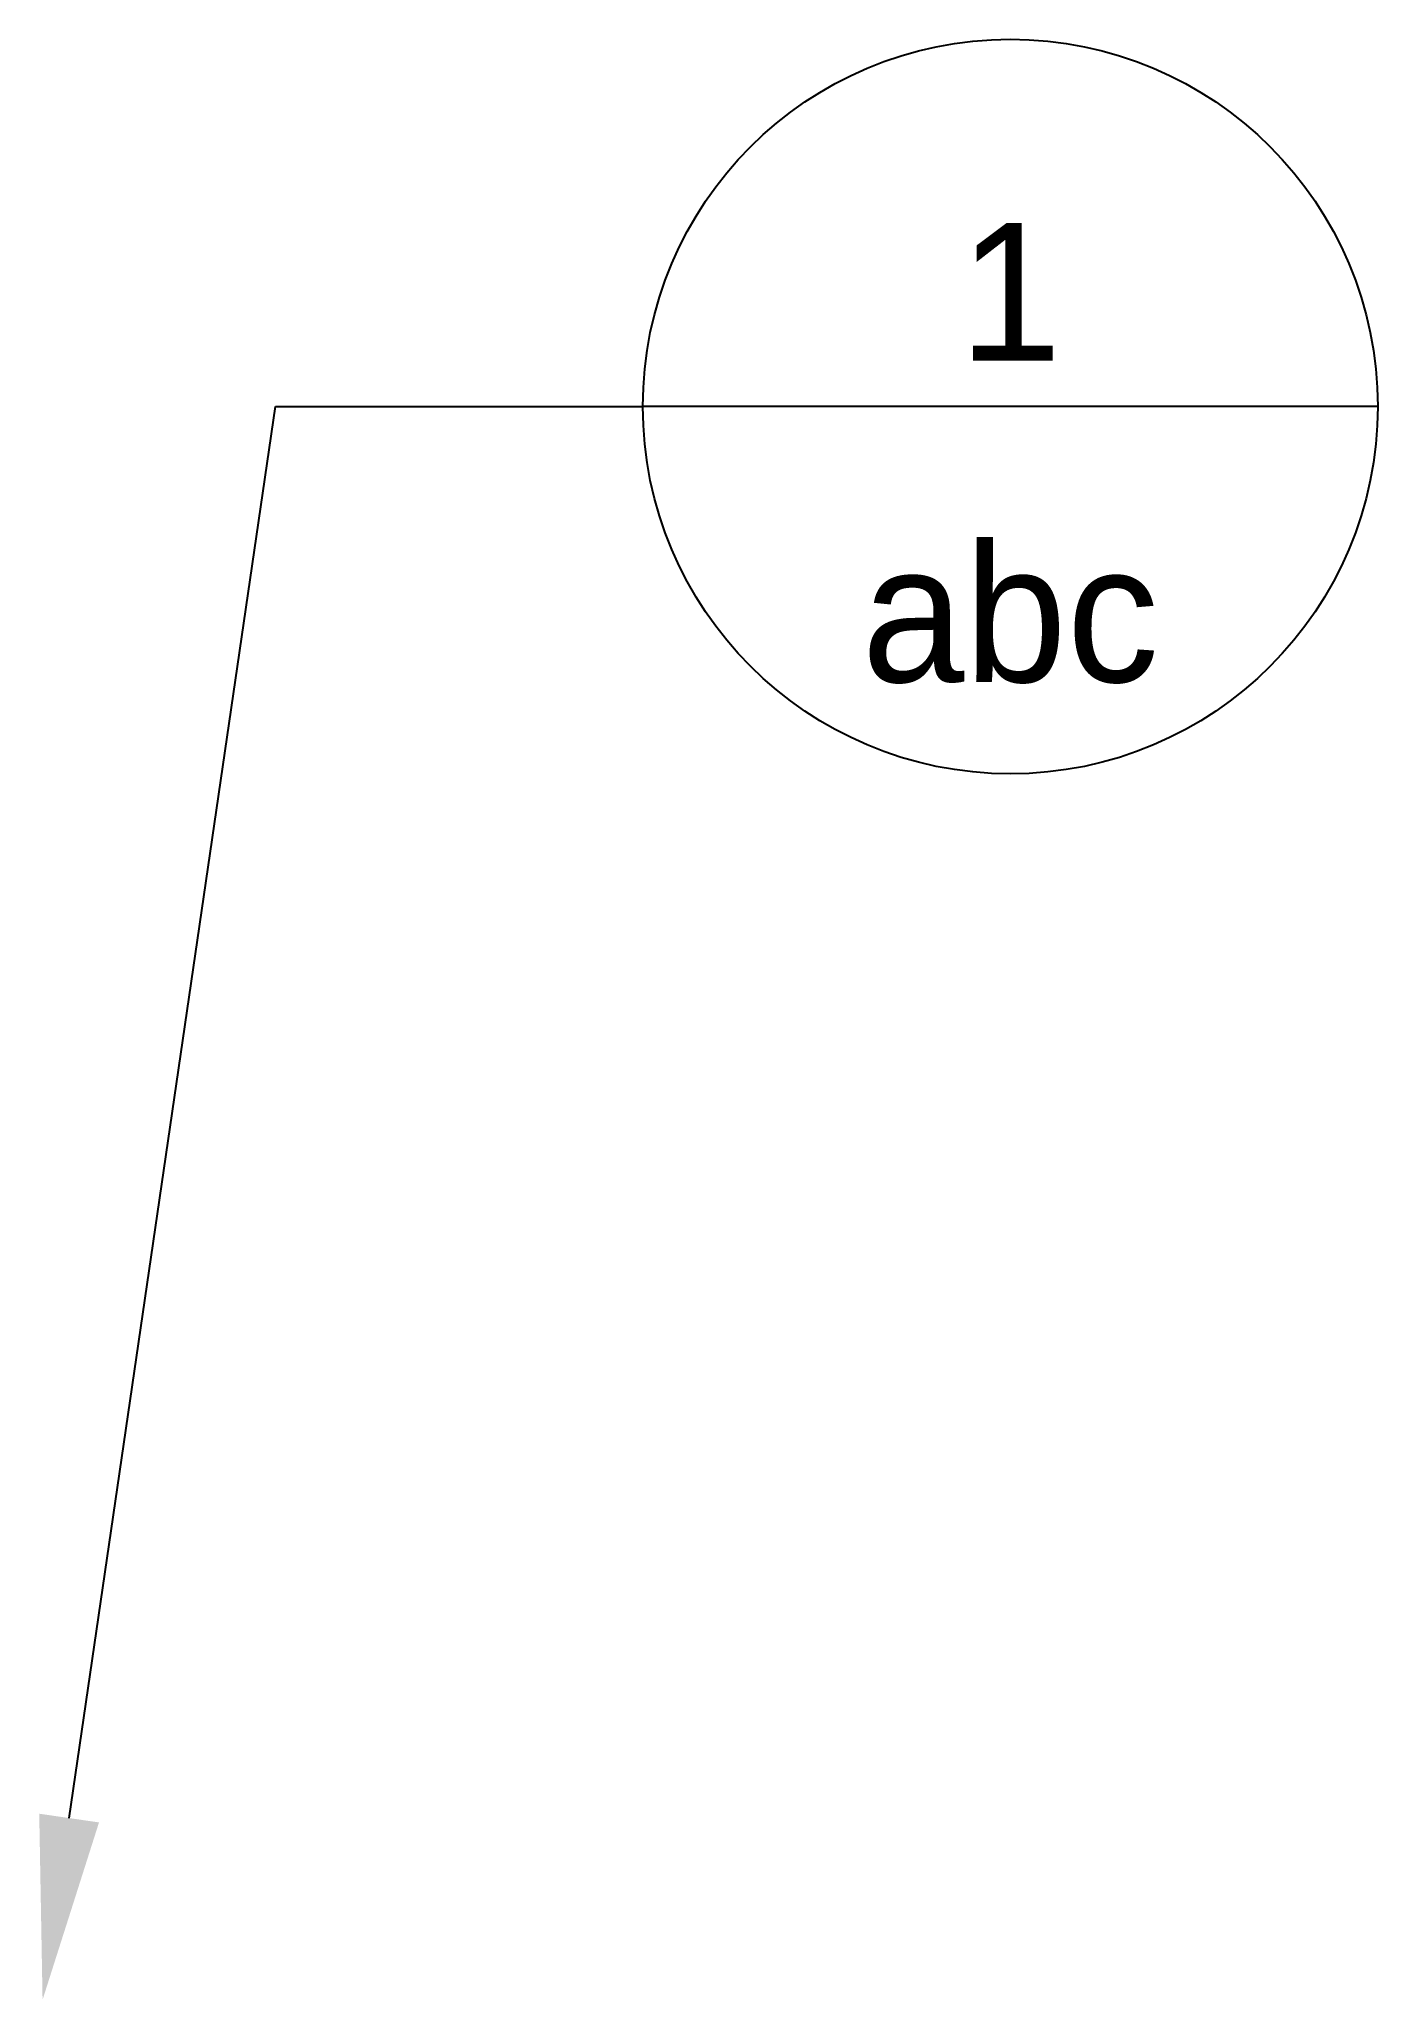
# Model space of a CAD drawing. Header units: millimetres. Extents: x 1084.1 to 1113.3, y 1346.9 to 1389.6.
import ezdxf
from ezdxf import colors
from ezdxf.entities.mleader import LeaderData, LeaderLine
from ezdxf.enums import TextEntityAlignment as Align
from ezdxf.math import Vec2, Vec3

# ---------------------------------------------------------------- set-up
doc = ezdxf.new("R2010")
doc.units = ezdxf.units.MM

# ---------------------------------------------------------------- blocks, each defined once
blk = doc.blocks.new('_DetailCallout')
at = {"color": 0, "linetype": 'ByBlock', "lineweight": -2}
blk.add_line((8, 0), (-8, 0), dxfattribs=at)
blk.add_circle((0, 0), 8, dxfattribs=at)
at = {"color": 0}
for tag, p in [('VIEWNUMBER', (0, 1)), ('SHEETNUMBER', (0, -6))]:
    blk.add_attdef(tag, text='', height=3, dxfattribs=at).set_placement(p, align=Align.CENTER)

msp = doc.modelspace()

# ---------------------------------------------------------------- leaders
ml = msp.add_multileader_block('Standard')
ml.set_content('_DetailCallout', color=256)
ml.set_attribute('VIEWNUMBER', '1', width=0)
ml.set_attribute('SHEETNUMBER', 'abc', width=0)
ml.set_leader_properties()
ml.build(insert=Vec2(0, 0))
ctx = ml.context
ctx.base_point, ctx.plane_origin = Vec3(1097.291, 1381.615), Vec3(779.415, 1175.742)
notes = []
notes.append((ctx, [(0, (1, 1, 0), (1089.291, 1381.615), (1, 0), 8, [(0, [(1084.222, 1346.914)], 0, [])])]))
ctx.block.insert = Vec3(1105.291, 1381.615)
for ctx, leaders in notes:
    for number, flags, end, landing, length, lines in leaders:
        leader = LeaderData()
        leader.index, (leader.has_last_leader_line, leader.has_dogleg_vector, leader.attachment_direction) = number, flags
        leader.last_leader_point, leader.dogleg_vector, leader.dogleg_length = Vec3(end), Vec3(landing), length
        for number, points, colour, breaks in lines:
            line = LeaderLine()
            line.index, line.vertices, line.color, line.breaks = number, Vec3.list(points), colors.encode_raw_color(colour), breaks
            leader.lines.append(line)
        ctx.leaders.append(leader)

doc.saveas('drawing.dxf')
